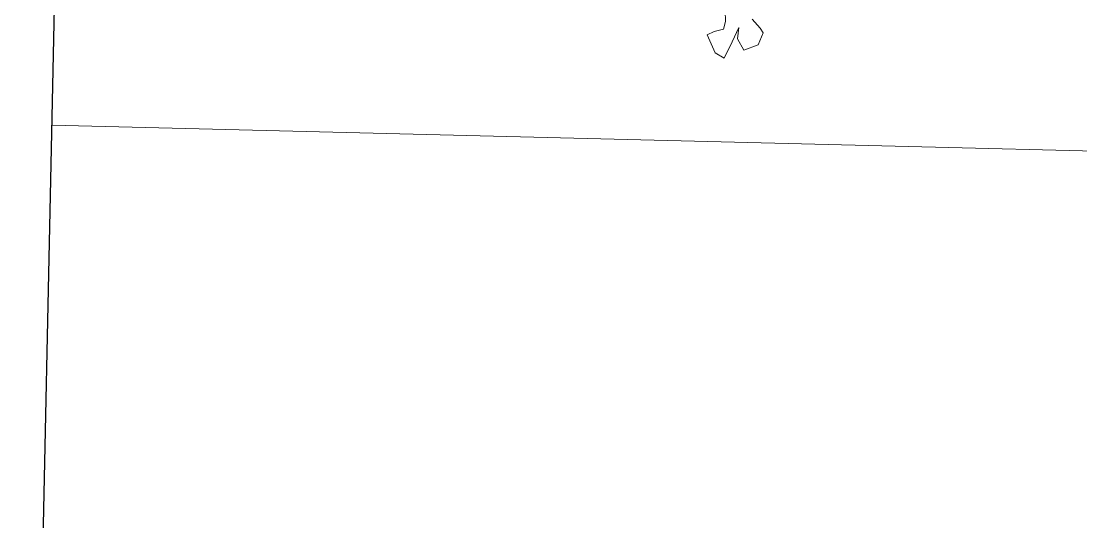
# Model space of a CAD drawing. Header units: millimetres. Extents: x -103 to 473, y 183 to 365.
# Drawn here: x -52.67 to -45.72, y 243.49 to 246.77 of the extents above; entities that cross this region are included whole.
import ezdxf

# ---------------------------------------------------------------- set-up
doc = ezdxf.new("R2010")
doc.units = ezdxf.units.MM
doc.header["$LTSCALE"] = 0.1
doc.layers.add('Exterior', color=6, linetype='Continuous', lineweight=5)
doc.layers.add('Redibujo iglesia', color=1, linetype='Continuous', lineweight=30)

# ---------------------------------------------------------------- blocks, each defined once
blk = doc.blocks.new('Arbol')
at = {"color": 0, "linetype": 'ByBlock'}
for p, q in [((0.7323, -2.4514), (0.7048, -2.3759)), ((0.5425, -2.5109), (0.5142, -2.5957)), ((0.769, -2.4983), (0.7323, -2.4514)), ((0.8384, -2.4863), (0.769, -2.4983)), ((0.896, -2.4895), (0.8384, -2.4863)), ((0.893, -2.637), (0.896, -2.4895)), ((0.5142, -2.5957), (0.5073, -2.637)), ((0.7015, -2.6034), (0.66, -2.5303)), ((0.66, -2.5303), (0.7452, -2.609)), ((0.5073, -2.637), (0.5761, -2.705)), ((0.6892, -2.6989), (0.7015, -2.6034)), ((0.7452, -2.609), (0.8465, -2.6983)), ((0.8465, -2.6983), (0.893, -2.637)), ((0.5761, -2.705), (0.6892, -2.6989))]:
    blk.add_line(p, q, dxfattribs=at)

msp = doc.modelspace()

# ---------------------------------------------------------------- linework, layer by layer
at = {"layer": 'Exterior'}
msp.add_lwpolyline([(-52.4638, 246.0906), (-27.2013, 245.4629)], dxfattribs=at)
at = {"layer": 'Redibujo iglesia'}
msp.add_lwpolyline([(-52.6656, 236.5913), (-52.3317, 252.3082)], dxfattribs=at)

# ---------------------------------------------------------------- block references
at = {"layer": 'Exterior', "xscale": -0.8818452220749681, "yscale": 0.8818452220748438, "zscale": 0.881845222074856, "rotation": 22.72682738272733}
msp.add_blockref('Arbol', (-48.289, 249.0133), dxfattribs=at)

doc.saveas('drawing.dxf')
